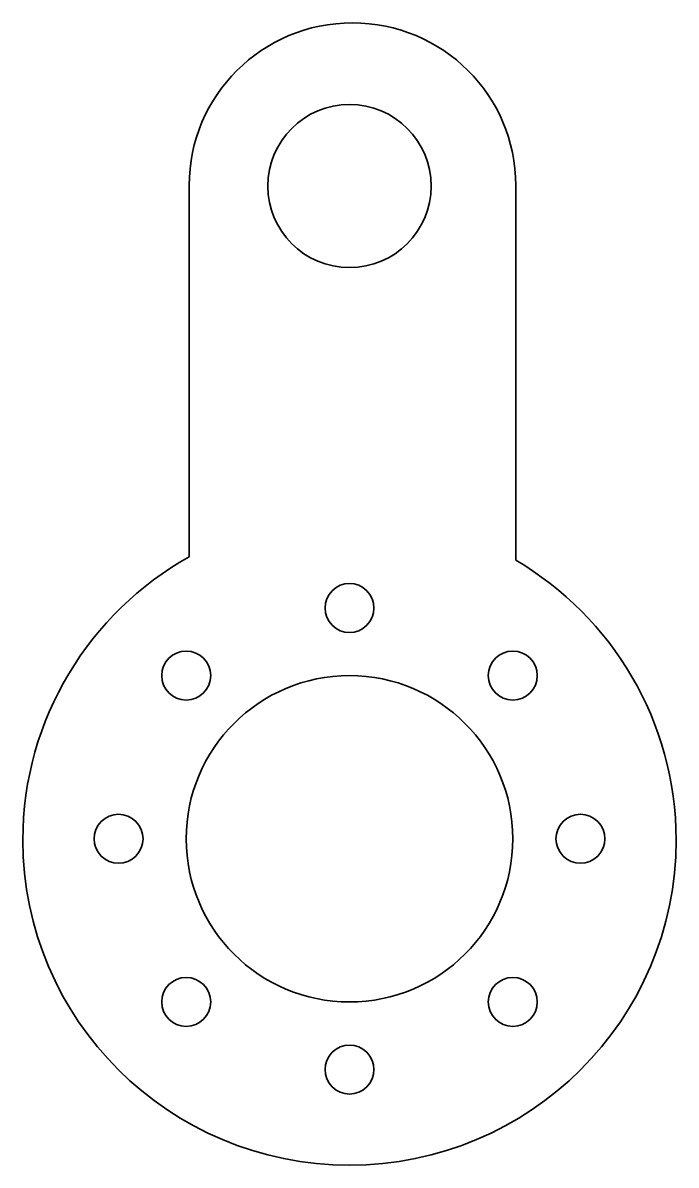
# Model space of a CAD drawing. Header units: inches. Extents: x 100.3 to 140.3, y -35 to 35.
import ezdxf

# ---------------------------------------------------------------- set-up
doc = ezdxf.new("R2010")
doc.units = ezdxf.units.IN
doc.header["$MEASUREMENT"] = 0
doc.layers.add('Ebene 1', color=7, linetype='Continuous')

msp = doc.modelspace()

# ---------------------------------------------------------------- linework, layer by layer
at = {"layer": 'Ebene 1', "color": 179, "lineweight": 35, "true_color": 0x1c1c1b}
for points, knots in [([(130.498, 2.072), (130.498, 2.072), (130.498, 25.038), (130.498, 25.038), (130.498, 30.54), (126.021, 35), (120.498, 35), (114.975, 35), (110.498, 30.54), (110.498, 25.038), (110.498, 25.038), (110.498, 2.281), (110.498, 2.281), (104.421, -1.138), (100.315, -7.627), (100.315, -15.076), (100.315, -26.08), (109.27, -35), (120.315, -35), (131.361, -35), (140.315, -26.08), (140.315, -15.076), (140.315, -7.777), (136.374, -1.398), (130.498, 2.072)], [0, 0, 0, 0, 1, 1, 1, 2, 2, 2, 3, 3, 3, 4, 4, 4, 5, 5, 5, 6, 6, 6, 7, 7, 7, 8, 8, 8, 8]), ([(125.315, 25), (125.315, 27.761), (123.077, 30), (120.315, 30), (117.554, 30), (115.315, 27.761), (115.315, 25), (115.315, 22.239), (117.554, 20), (120.315, 20), (123.077, 20), (125.315, 22.239), (125.315, 25)], [0, 0, 0, 0, 1, 1, 1, 2, 2, 2, 3, 3, 3, 4, 4, 4, 4]), ([(121.376, -1.919), (120.79, -2.504), (119.841, -2.504), (119.255, -1.919), (118.669, -1.333), (118.669, -0.383), (119.255, 0.203), (119.841, 0.789), (120.79, 0.789), (121.376, 0.203), (121.962, -0.383), (121.962, -1.333), (121.376, -1.919)], [0, 0, 0, 0, 1, 1, 1, 2, 2, 2, 3, 3, 3, 4, 4, 4, 4]), ([(111.815, -5), (111.815, -5.828), (111.144, -6.5), (110.315, -6.5), (109.487, -6.5), (108.815, -5.828), (108.815, -5), (108.815, -4.172), (109.487, -3.5), (110.315, -3.5), (111.144, -3.5), (111.815, -4.172), (111.815, -5)], [0, 0, 0, 0, 1, 1, 1, 2, 2, 2, 3, 3, 3, 4, 4, 4, 4]), ([(131.815, -5), (131.815, -5.828), (131.144, -6.5), (130.315, -6.5), (129.487, -6.5), (128.815, -5.828), (128.815, -5), (128.815, -4.172), (129.487, -3.5), (130.315, -3.5), (131.144, -3.5), (131.815, -4.172), (131.815, -5)], [0, 0, 0, 0, 1, 1, 1, 2, 2, 2, 3, 3, 3, 4, 4, 4, 4]), ([(130.315, -15), (130.315, -9.477), (125.838, -5), (120.315, -5), (114.793, -5), (110.315, -9.477), (110.315, -15), (110.315, -20.523), (114.793, -25), (120.315, -25), (125.838, -25), (130.315, -20.523), (130.315, -15)], [0, 0, 0, 0, 1, 1, 1, 2, 2, 2, 3, 3, 3, 4, 4, 4, 4]), ([(107.234, -16.061), (106.648, -16.646), (105.698, -16.646), (105.113, -16.061), (104.527, -15.475), (104.527, -14.525), (105.113, -13.939), (105.698, -13.354), (106.648, -13.354), (107.234, -13.939), (107.82, -14.525), (107.82, -15.475), (107.234, -16.061)], [0, 0, 0, 0, 1, 1, 1, 2, 2, 2, 3, 3, 3, 4, 4, 4, 4]), ([(135.518, -16.061), (134.932, -16.646), (133.983, -16.646), (133.397, -16.061), (132.811, -15.475), (132.811, -14.525), (133.397, -13.939), (133.983, -13.354), (134.932, -13.354), (135.518, -13.939), (136.104, -14.525), (136.104, -15.475), (135.518, -16.061)], [0, 0, 0, 0, 1, 1, 1, 2, 2, 2, 3, 3, 3, 4, 4, 4, 4]), ([(111.815, -25), (111.815, -25.828), (111.144, -26.5), (110.315, -26.5), (109.487, -26.5), (108.815, -25.828), (108.815, -25), (108.815, -24.172), (109.487, -23.5), (110.315, -23.5), (111.144, -23.5), (111.815, -24.172), (111.815, -25)], [0, 0, 0, 0, 1, 1, 1, 2, 2, 2, 3, 3, 3, 4, 4, 4, 4]), ([(131.815, -25), (131.815, -25.828), (131.144, -26.5), (130.315, -26.5), (129.487, -26.5), (128.815, -25.828), (128.815, -25), (128.815, -24.172), (129.487, -23.5), (130.315, -23.5), (131.144, -23.5), (131.815, -24.172), (131.815, -25)], [0, 0, 0, 0, 1, 1, 1, 2, 2, 2, 3, 3, 3, 4, 4, 4, 4]), ([(121.376, -30.203), (120.79, -30.789), (119.841, -30.789), (119.255, -30.203), (118.669, -29.617), (118.669, -28.667), (119.255, -28.081), (119.841, -27.496), (120.79, -27.496), (121.376, -28.081), (121.962, -28.667), (121.962, -29.617), (121.376, -30.203)], [0, 0, 0, 0, 1, 1, 1, 2, 2, 2, 3, 3, 3, 4, 4, 4, 4])]:
    msp.add_open_spline(points, degree=3, knots=knots, dxfattribs=at)

doc.saveas('drawing.dxf')
